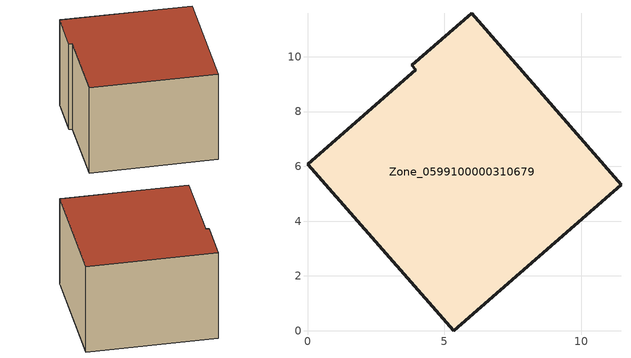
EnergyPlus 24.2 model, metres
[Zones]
Zone_0599100000310679
 floor ground (C_G): 11.45,5.34 5.33,0 0,6.08 3.94,9.53 3.81,9.69 6,11.59 z0
 wall outside (C_F): 5.33,0 11.45,5.34 6,11.59 3.81,9.69 3.94,9.53 0,6.08 5.33,0 z0:6.14
 roof outside (C_R): 0,6.08 5.33,0 11.45,5.34 6,11.59 3.81,9.69 3.94,9.53 z6.14
[BUILDING]
Pand.0599100000310679: North Axis=0; Terrain=City; Loads Convergence Tolerance Value=0.04; Temperature Convergence Tolerance Value=0.4; Solar Distribution=FullExterior; Maximum Number of Warmup Days=25; Minimum Number of Warmup Days=1
[Site:Location]
Rotterdam.The.Hague.AP_ZH_NLD Design_Conditions: Latitude=51.96; Longitude=4.45; Time Zone=1; Elevation=-4.5
[SITE:GROUNDTEMPERATURE:BUILDINGSURFACE]
18, 18, 18, 18, 18, 18, 18, 18, 18, 18, 18, 18
[MATERIAL] Thermal Absorptance=0.9; Solar Absorptance=0.7; Visible Absorptance=0.7
Name | Roughness | Thickness | Conductivity | Density | Specific Heat
G.TI.1946 | MediumSmooth | 0.15 | 1 | 540 | 1210
F.TI.1946 | Rough | 0.3 | 0.857143 | 1920 | 840
R.TI.1946 | MediumRough | 0.2 | 0.1 | 1500 | 1000
[CONSTRUCTION]
C_G: G.TI.1946
C_F: F.TI.1946
C_R: R.TI.1946
[ZONE]
Zone_0599100000310679: Type=1; Multiplier=1; Ceiling Height=Autocalculate; Volume=Autocalculate; Floor Area=autocalculate; Part of Total Floor Area=Yes
[ZONEINFILTRATION:DESIGNFLOWRATE]
Infil_Zone_0599100000310679: Zone or ZoneList or Space or SpaceList=Zone_0599100000310679; Schedule=AlwaysOn; Design Flow Rate Calculation Method=Flow/Area; Flow Rate per Floor Area=0.003; Constant Term Coefficient=1; Temperature Term Coefficient=0; Velocity Term Coefficient=0; Velocity Squared Term Coefficient=0
[HVACTEMPLATE:ZONE:IDEALLOADSAIRSYSTEM]
Zone_0599100000310679: Maximum Heating Supply Air Temperature=50; Minimum Cooling Supply Air Temperature=13; Maximum Heating Supply Air Humidity Ratio=0.0156; Minimum Cooling Supply Air Humidity Ratio=0.0077; Heating Limit=NoLimit; Cooling Limit=NoLimit; Dehumidification Control Type=ConstantSensibleHeatRatio; Cooling Sensible Heat Ratio=0.7; Dehumidification Setpoint=60; Humidification Control Type=None; Humidification Setpoint=30; Outdoor Air Method=None; Outdoor Air Flow Rate per Person=0.00944; Outdoor Air Flow Rate per Zone Floor Area=0; Outdoor Air Flow Rate per Zone=0; Demand Controlled Ventilation Type=None; Outdoor Air Economizer Type=NoEconomizer; Heat Recovery Type=None; Sensible Heat Recovery Effectiveness=0.7; Latent Heat Recovery Effectiveness=0.65
[ZONECONTROL:THERMOSTAT]
ThermostatControl_Zone_0599100000310679: Zone or ZoneList=Zone_0599100000310679; Control Type Schedule=DualSetpointControlType; Control 1=Thermostat_Zone_0599100000310679; Temperature Difference Between Cutout And Setpoint=0
[THERMOSTATSETPOINT:DUALSETPOINT]
Thermostat_Zone_0599100000310679: Heating Setpoint Temperature Schedule=HeatingSetpoint_Zone_0599100000310679; Cooling Setpoint Temperature Schedule=CoolingSetpoint_Zone_0599100000310679
[SCHEDULE:COMPACT]
HeatingSetpoint_Zone_0599100000310679: Through: 12/31, For: AllDays, Until: 24:00, 21
CoolingSetpoint_Zone_0599100000310679: Through: 12/31, For: AllDays, Until: 24:00, 24
DualSetpointControlType: Through: 12/31, For: AllDays, Until: 24:00, 4
AlwaysOn: Through: 12/31, For: AllDays, Until: 24:00, 1
